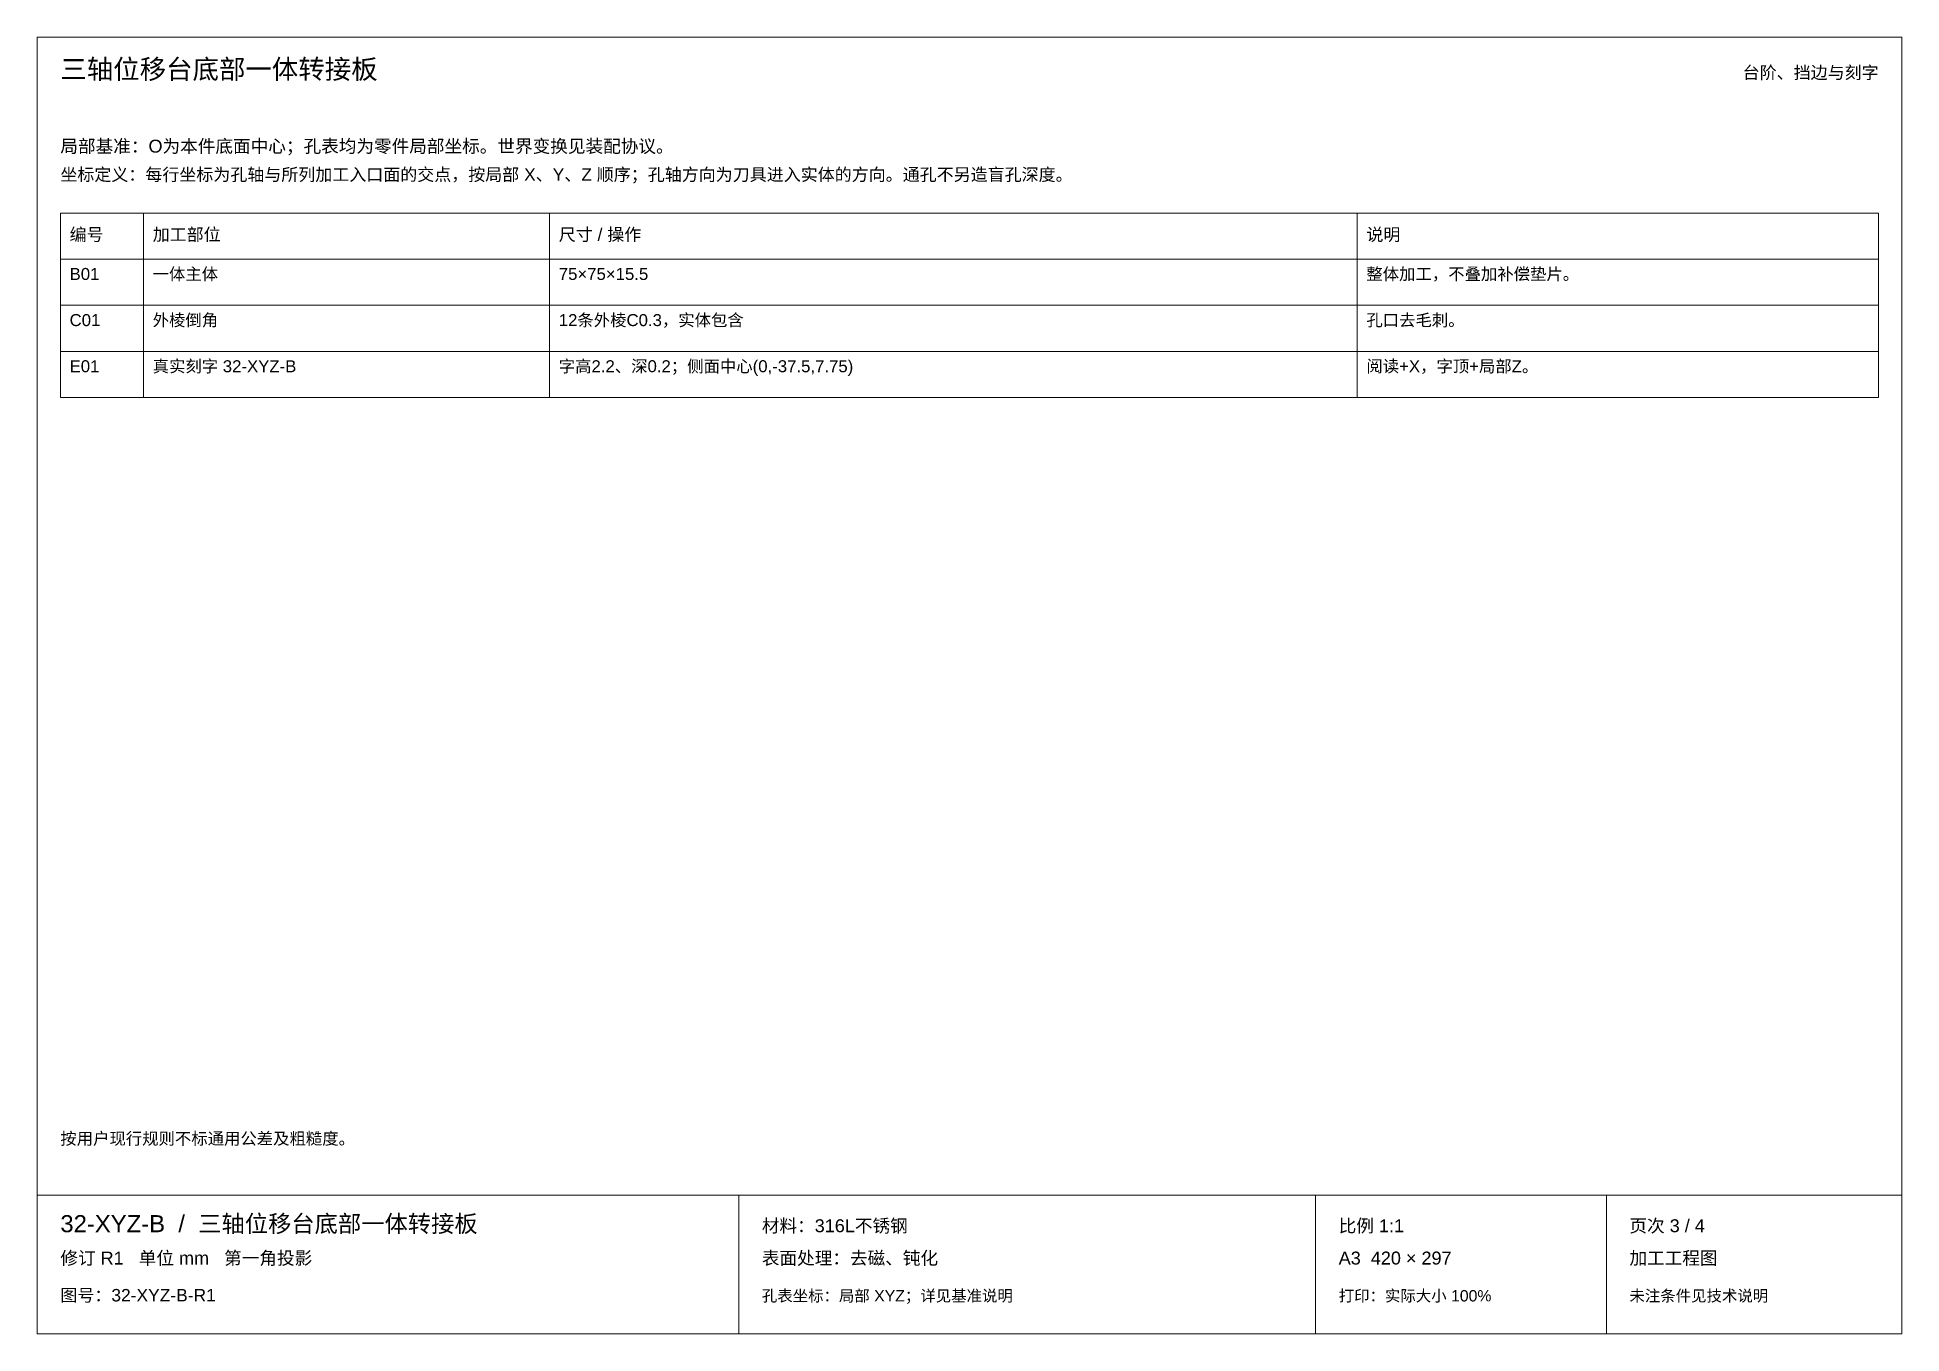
# Paper-space layout '03_孔表及加工说明' of a CAD drawing. Header units: millimetres. Extents: x 8 to 412, y 8 to 289.
import ezdxf
from ezdxf.enums import TextEntityAlignment as Align

# ---------------------------------------------------------------- set-up
doc = ezdxf.new("R2010")
doc.units = ezdxf.units.MM
doc.layers.add('ANNOTATIONS', color=7, linetype='CONTINUOUS', lineweight=18)
doc.styles.add('CJK', font='Arial Unicode.ttf')

psp = doc.layouts.new('03_孔表及加工说明')

# ---------------------------------------------------------------- linework, layer by layer
at = {"layer": 'ANNOTATIONS'}
for p, q in [((412, 289), (8, 289)), ((8, 289), (8, 8)), ((412, 8), (412, 289)), ((31, 250.9), (13, 250.9)), ((13, 250.9), (13, 240.9)), ((31, 240.9), (31, 250.9)), ((119, 250.9), (31, 250.9)), ((31, 250.9), (31, 240.9)), ((119, 240.9), (119, 250.9)), ((294, 250.9), (119, 250.9)), ((119, 250.9), (119, 240.9)), ((294, 240.9), (294, 250.9)), ((407, 250.9), (294, 250.9)), ((294, 250.9), (294, 240.9)), ((407, 240.9), (407, 250.9)), ((13, 240.9), (31, 240.9)), ((31, 240.9), (13, 240.9)), ((13, 240.9), (13, 230.9)), ((31, 240.9), (119, 240.9)), ((31, 230.9), (31, 240.9)), ((119, 240.9), (31, 240.9)), ((31, 240.9), (31, 230.9)), ((119, 240.9), (294, 240.9)), ((119, 230.9), (119, 240.9)), ((294, 240.9), (119, 240.9)), ((119, 240.9), (119, 230.9)), ((294, 240.9), (407, 240.9)), ((294, 230.9), (294, 240.9)), ((407, 240.9), (294, 240.9)), ((294, 240.9), (294, 230.9)), ((407, 230.9), (407, 240.9)), ((13, 230.9), (31, 230.9)), ((31, 230.9), (13, 230.9)), ((13, 230.9), (13, 220.9)), ((31, 230.9), (119, 230.9)), ((31, 220.9), (31, 230.9)), ((119, 230.9), (31, 230.9)), ((31, 230.9), (31, 220.9)), ((119, 230.9), (294, 230.9)), ((119, 220.9), (119, 230.9)), ((294, 230.9), (119, 230.9)), ((119, 230.9), (119, 220.9)), ((294, 230.9), (407, 230.9)), ((294, 220.9), (294, 230.9)), ((407, 230.9), (294, 230.9)), ((294, 230.9), (294, 220.9)), ((407, 220.9), (407, 230.9)), ((13, 220.9), (31, 220.9)), ((31, 220.9), (13, 220.9)), ((13, 220.9), (13, 210.9)), ((31, 220.9), (119, 220.9)), ((31, 210.9), (31, 220.9)), ((119, 220.9), (31, 220.9)), ((31, 220.9), (31, 210.9)), ((119, 220.9), (294, 220.9)), ((119, 210.9), (119, 220.9)), ((294, 220.9), (119, 220.9)), ((119, 220.9), (119, 210.9)), ((294, 220.9), (407, 220.9)), ((294, 210.9), (294, 220.9)), ((407, 220.9), (294, 220.9)), ((294, 220.9), (294, 210.9)), ((407, 210.9), (407, 220.9)), ((13, 210.9), (31, 210.9)), ((31, 210.9), (119, 210.9)), ((119, 210.9), (294, 210.9)), ((294, 210.9), (407, 210.9)), ((8, 38), (412, 38)), ((160, 8), (160, 38)), ((285, 8), (285, 38)), ((348, 8), (348, 38)), ((8, 8), (412, 8))]:
    psp.add_line(p, q, dxfattribs=at)

# ---------------------------------------------------------------- texts
at = {"layer": 'ANNOTATIONS', "style": 'CJK'}
for s, height, p in [('三轴位移台底部一体转接板', 4.2, (13, 280)), ('局部基准：O为本件底面中心；孔表均为零件局部坐标。世界变换见装配协议。', 2.8, (13, 264)), ('坐标定义：每行坐标为孔轴与所列加工入口面的交点，按局部 X、Y、Z 顺序；孔轴方向为刀具进入实体的方向。通孔不另造盲孔深度。', 2.7, (13, 257.9)), ('编号', 2.7, (15, 244.9)), ('加工部位', 2.7, (33, 244.9)), ('尺寸 / 操作', 2.7, (121, 244.9)), ('说明', 2.7, (296, 244.9)), ('B01', 2.6, (15, 236.4)), ('一体主体', 2.6, (33, 236.4)), ('75×75×15.5', 2.6, (121, 236.4)), ('整体加工，不叠加补偿垫片。', 2.6, (296, 236.4)), ('C01', 2.6, (15, 226.4)), ('外棱倒角', 2.6, (33, 226.4)), ('12条外棱C0.3，实体包含', 2.6, (121, 226.4)), ('孔口去毛刺。', 2.6, (296, 226.4)), ('E01', 2.6, (15, 216.4)), ('真实刻字 32-XYZ-B', 2.6, (33, 216.4)), ('字高2.2、深0.2；侧面中心(0,-37.5,7.75)', 2.6, (121, 216.4)), ('阅读+X，字顶+局部Z。', 2.6, (296, 216.4)), ('按用户现行规则不标通用公差及粗糙度。', 2.6, (13, 49)), ('32-XYZ-B  /  三轴位移台底部一体转接板', 3.7, (13, 30)), ('材料：316L不锈钢', 2.8, (165, 30)), ('比例 1:1', 2.8, (290, 30)), ('页次 3 / 4', 2.8, (353, 30)), ('修订 R1   单位 mm   第一角投影', 2.8, (13, 23)), ('表面处理：去磁、钝化', 2.8, (165, 23)), ('A3  420 × 297', 2.8, (290, 23)), ('加工工程图', 2.8, (353, 23)), ('图号：32-XYZ-B-R1', 2.7, (13, 15)), ('孔表坐标：局部 XYZ；详见基准说明', 2.45, (165, 15)), ('打印：实际大小 100%', 2.45, (290, 15)), ('未注条件见技术说明', 2.45, (353, 15))]:
    psp.add_text(s, height=height, dxfattribs=at).set_placement(p)
psp.add_text('台阶、挡边与刻字', height=2.7, dxfattribs=at).set_placement((407, 280), align=Align.RIGHT)

doc.saveas('drawing.dxf')
